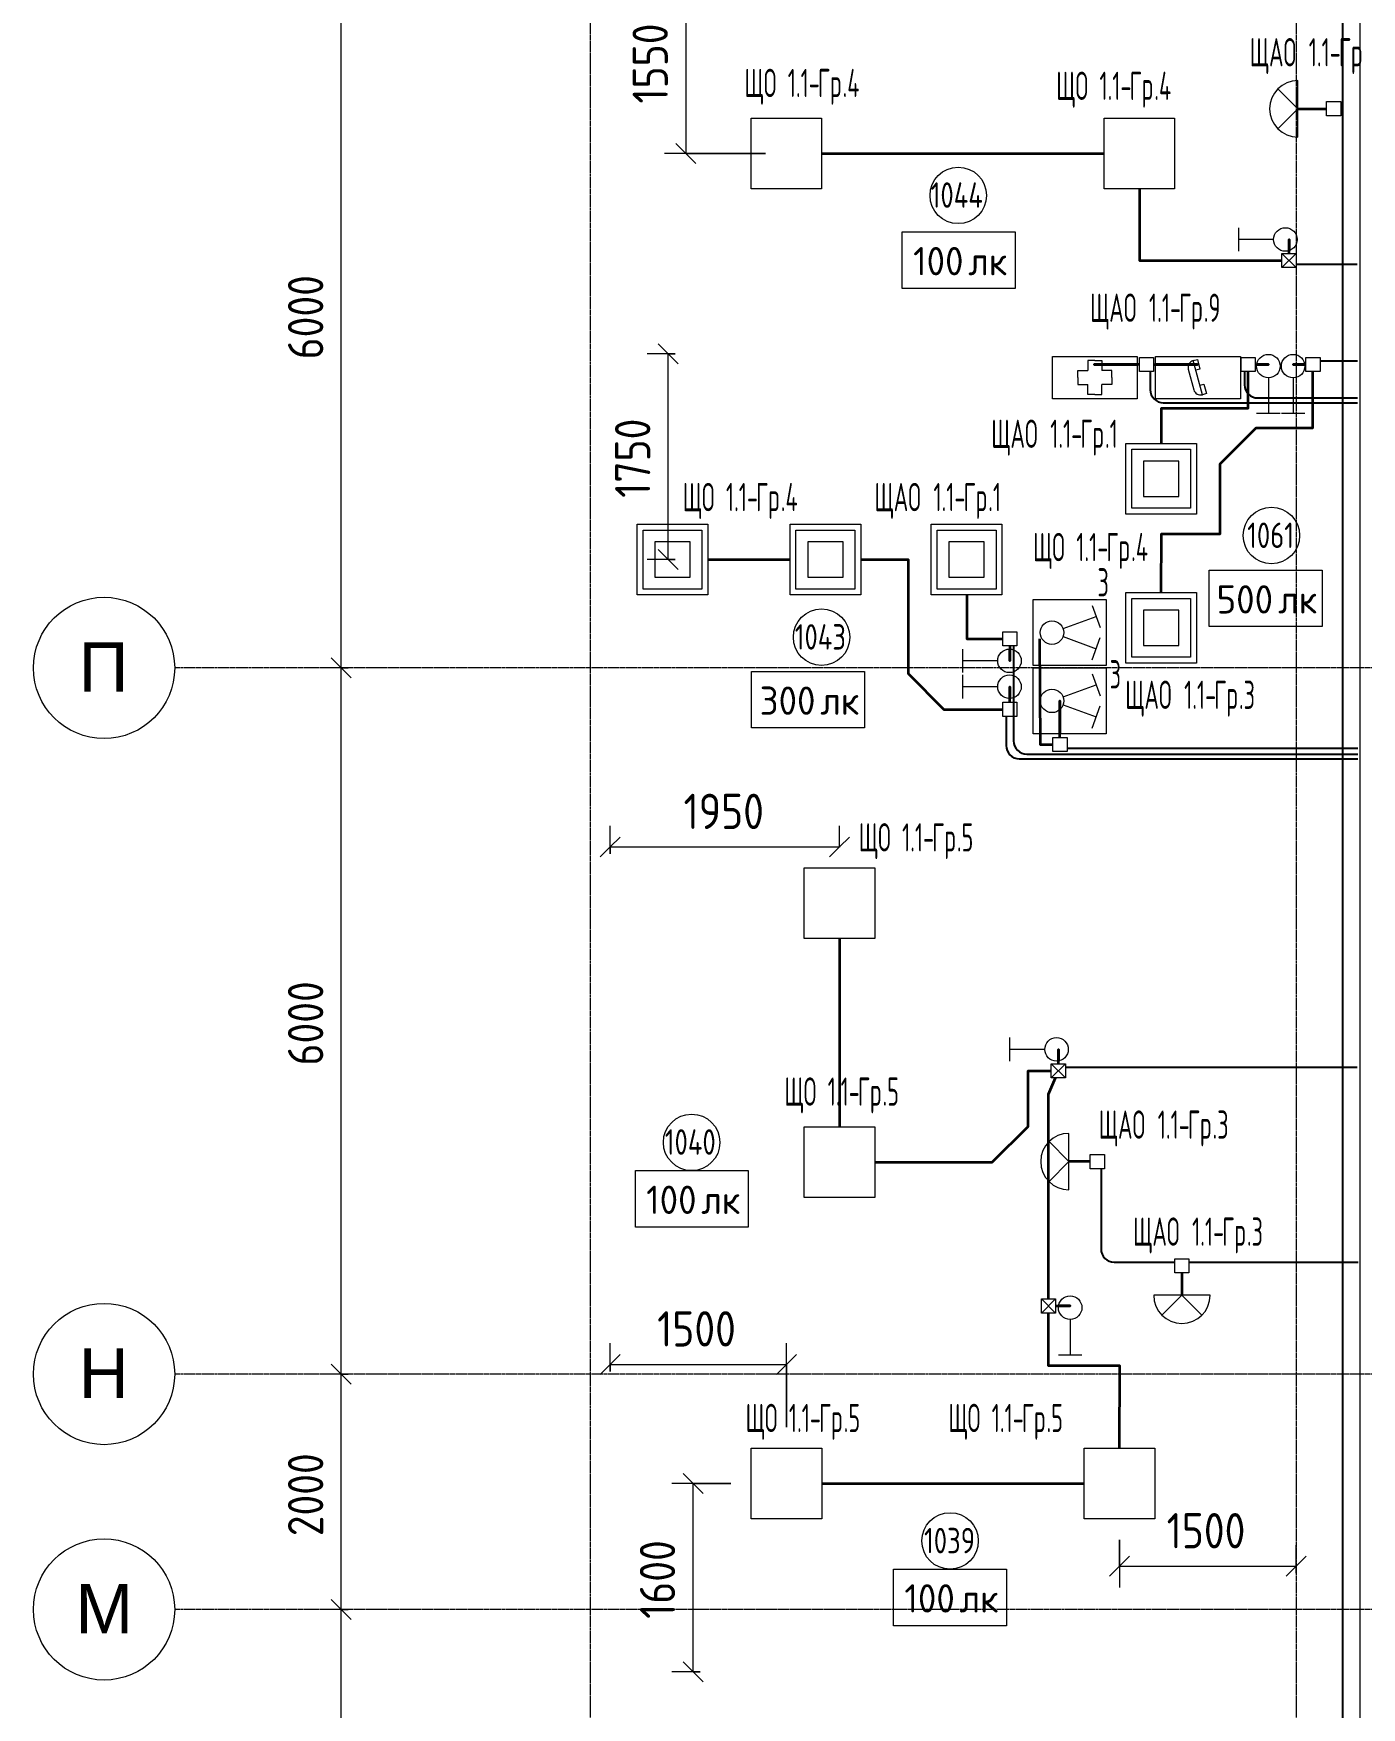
# Model space of a CAD drawing. Header units: millimetres. Extents: x -4730 to 98194, y -4296 to 93388.
# Drawn here: x -4730 to 6556, y 51667 to 65891 of the extents above; entities that cross this region are included whole.
import ezdxf

# ---------------------------------------------------------------- set-up
doc = ezdxf.new("R2010")
doc.units = ezdxf.units.MM
doc.linetypes.add('Линия сетки', pattern=[22.225, 12.7, -3.175, 3.175, -3.175])
for name, color, linetype, lineweight, true_color in [('Кабельные лотки', 5, 'Continuous', 25, 0x0000ff), ('Короба', 7, 'Continuous', 25, 0x008000), ('Соединительные детали коробов', 7, 'Continuous', 25, 0x008000), ('Типовые аннотации', 5, 'Continuous', 18, 0x0000ff)]:
    doc.layers.add(name, color=color, linetype=linetype, lineweight=lineweight, true_color=true_color)
for name, color, linetype, lineweight in [('Марки помещений', 7, 'Continuous', 9), ('Марки силовых электроприборов', 7, 'Continuous', 9), ('Осевая линия', 7, 'Continuous', 18), ('Оси', 7, 'Continuous', 9), ('Провода', 7, 'Continuous', 35), ('Размеры', 7, 'Continuous', 9), ('Размеры-120', 7, 'Continuous', 9)]:
    doc.layers.add(name, color=color, linetype=linetype, lineweight=lineweight)
doc.styles.add('Arial_1', font='arial.ttf', dxfattribs={"height": 420})
doc.styles.add('GOST Common', font='GOST_Common.ttf', dxfattribs={"width": 0.6, "height": 240})
doc.styles.add('GOST Common_1', font='GOST_Common.ttf', dxfattribs={"width": 0.9, "height": 300})
doc.styles.add('GOST Common_2', font='GOST_Common.ttf', dxfattribs={"height": 240})
doc.styles.add('GOST Common_3', font='GOST_Common.ttf', dxfattribs={"width": 0.8, "height": 216})
doc.dimstyles.new('ADSK_Проверочный', dxfattribs={"dimscale": 304.8, "dimtxt": 301.714499, "dimasz": 0.556693, "dimexe": 0.590551, "dimexo": 0.590551, "dimgap": 0.19685, "dimtad": 1, "dimdec": 3, "dimrnd": 0.001, "dimdsep": 46, "dimtxsty": 'GOST Common_1', "dimblk1": 'OBLIQUE', "dimblk2": 'OBLIQUE', "dimsah": 1, "dimcen": 0.09, "dimazin": 0, "dimtfac": 1, "dimtdec": 4, "dimtix": 1, "dimtmove": 0, "dimatfit": 3, "dimfxl": 1, "dimtvp": 1, "dimtolj": 1, "dimtzin": 0, "dimarcsym": 2})

# ---------------------------------------------------------------- blocks, each defined once
blk = doc.blocks.new('M_Короб_ отвод - Плоский торец - ПВХ - Стандартная-2386742-1-й этаж')
at = {"layer": 'Соединительные детали коробов'}
for p, q in [((0, 111.95), (0, 150.05)), ((-150.05, 0), (-111.95, 0))]:
    blk.add_line(p, q, dxfattribs=at)
blk.add_arc((-111.95, 111.95), 111.95, 270, 0, dxfattribs=at)
blk = doc.blocks.new('Ось сетки - Заголовок сетки - Окружность 5 мм-1145995-1-й этаж')
at = {"layer": 'Оси'}
blk.add_circle((0, 0), 5, dxfattribs=at)
blk = doc.blocks.new('DIMBLOCK35-1-й этаж')
at = {"layer": 'Размеры-120'}
for p, q in [((-2055, 52500), (-2295, 52500)), ((-2115, 52500), (-2200, 52585)), ((-2115, 46500), (-2115, 52500)), ((-2115, 52500), (-2030, 52415)), ((-2115, 52500), (-2055, 52500)), ((-2115, 46500), (-2200, 46585)), ((-2055, 46500), (-2295, 46500)), ((-2115, 46500), (-2030, 46415)), ((-2115, 46500), (-2055, 46500))]:
    blk.add_line(p, q, dxfattribs=at)
at = {"layer": 'Размеры-120', "color": 0, "insert": (-2567, 49122), "char_height": 300, "width": 908.21, "attachment_point": 1, "rotation": 90, "line_spacing_factor": 1.022761, "style": 'GOST Common_1'}
blk.add_mtext('6000', dxfattribs=at)
blk = doc.blocks.new('_Oblique')
at = {"color": 0, "linetype": 'ByBlock', "lineweight": -2}
blk.add_line((-0.5, -0.5), (0.5, 0.5), dxfattribs=at)
blk = doc.blocks.new('DIMBLOCK36-1-й этаж')
at = {"layer": 'Размеры-120'}
for p, q in [((-2055, 54500), (-2295, 54500)), ((-2115, 54500), (-2200, 54585)), ((-2115, 52500), (-2115, 54500)), ((-2115, 54500), (-2030, 54415)), ((-2115, 54500), (-2055, 54500)), ((-2055, 52500), (-2295, 52500)), ((-2115, 52500), (-2200, 52585)), ((-2115, 52500), (-2030, 52415)), ((-2115, 52500), (-2055, 52500))]:
    blk.add_line(p, q, dxfattribs=at)
at = {"layer": 'Размеры-120', "color": 0, "insert": (-2567, 53122), "char_height": 300, "width": 908.21, "attachment_point": 1, "rotation": 90, "line_spacing_factor": 1.022761, "style": 'GOST Common_1'}
blk.add_mtext('2000', dxfattribs=at)
blk = doc.blocks.new('DIMBLOCK37-1-й этаж')
at = {"layer": 'Размеры-120'}
for p, q in [((-2055, 60500), (-2295, 60500)), ((-2115, 60500), (-2200, 60585)), ((-2115, 54500), (-2115, 60500)), ((-2115, 60500), (-2030, 60415)), ((-2115, 60500), (-2055, 60500)), ((-2055, 54500), (-2295, 54500)), ((-2115, 54500), (-2200, 54585)), ((-2115, 54500), (-2030, 54415)), ((-2115, 54500), (-2055, 54500))]:
    blk.add_line(p, q, dxfattribs=at)
at = {"layer": 'Размеры-120', "color": 0, "insert": (-2567, 57122), "char_height": 300, "width": 908.21, "attachment_point": 1, "rotation": 90, "line_spacing_factor": 1.022761, "style": 'GOST Common_1'}
blk.add_mtext('6000', dxfattribs=at)
blk = doc.blocks.new('DIMBLOCK38-1-й этаж')
at = {"layer": 'Размеры-120'}
for p, q in [((-2115, 66500), (-2200, 66585)), ((-2055, 66500), (-2295, 66500)), ((-2115, 60500), (-2115, 66500)), ((-2115, 66500), (-2030, 66415)), ((-2115, 66500), (-2055, 66500)), ((-2055, 60500), (-2295, 60500)), ((-2115, 60500), (-2200, 60585)), ((-2115, 60500), (-2030, 60415)), ((-2115, 60500), (-2055, 60500))]:
    blk.add_line(p, q, dxfattribs=at)
at = {"layer": 'Размеры-120', "color": 0, "insert": (-2567, 63122), "char_height": 300, "width": 908.21, "attachment_point": 1, "rotation": 90, "line_spacing_factor": 1.022761, "style": 'GOST Common_1'}
blk.add_mtext('6000', dxfattribs=at)
blk = doc.blocks.new('ADSK_Марка_Помещение_1_ГОСТ21-501-2011 - Номер-85995-1-й этаж')
at = {"layer": 'Марки помещений'}
blk.add_circle((0, 0), 2, dxfattribs=at)
blk = doc.blocks.new('DIMBLOCK53-1-й этаж')
at = {"layer": 'Размеры-120'}
for p, q in [((813, 66420), (728, 66505)), ((753, 66420), (993, 66420)), ((813, 66420), (753, 66420)), ((813, 66420), (813, 64870)), ((813, 66420), (898, 66335)), ((1490, 64870), (633, 64870)), ((813, 64870), (728, 64955)), ((813, 64870), (898, 64785)), ((813, 64870), (1490, 64870))]:
    blk.add_line(p, q, dxfattribs=at)
at = {"layer": 'Размеры-120', "color": 0, "insert": (361, 65295), "char_height": 300, "width": 840.71, "attachment_point": 1, "rotation": 90, "line_spacing_factor": 1.022761, "style": 'GOST Common_1'}
blk.add_mtext('1550', dxfattribs=at)
blk = doc.blocks.new('DIMBLOCK67-1-й этаж')
at = {"layer": 'Размеры-120'}
for p, q in [((724, 63170), (484, 63170)), ((664, 63170), (579, 63255)), ((664, 61420), (664, 63170)), ((664, 63170), (749, 63085)), ((664, 63170), (724, 63170)), ((664, 61420), (579, 61505)), ((724, 61420), (484, 61420)), ((664, 61420), (749, 61335)), ((664, 61420), (724, 61420))]:
    blk.add_line(p, q, dxfattribs=at)
at = {"layer": 'Размеры-120', "color": 0, "insert": (212, 61945), "char_height": 300, "width": 840.71, "attachment_point": 1, "rotation": 90, "line_spacing_factor": 1.022761, "style": 'GOST Common_1'}
blk.add_mtext('1750', dxfattribs=at)
blk = doc.blocks.new('DIMBLOCK68-1-й этаж')
at = {"layer": 'Размеры-120'}
for p, q in [((170, 58919), (170, 59159)), ((170, 58979), (255, 59063)), ((2120, 58978), (2120, 59159)), ((2120, 58979), (2205, 59063)), ((170, 58979), (85, 58894)), ((170, 58979), (2120, 58979)), ((170, 58979), (170, 58919)), ((2120, 58979), (2035, 58894)), ((2120, 58979), (2120, 58978))]:
    blk.add_line(p, q, dxfattribs=at)
at = {"layer": 'Размеры-120', "color": 0, "insert": (795, 59431), "char_height": 300, "width": 840.71, "attachment_point": 1, "line_spacing_factor": 1.022761, "style": 'GOST Common_1'}
blk.add_mtext('1950', dxfattribs=at)
blk = doc.blocks.new('DIMBLOCK69-1-й этаж')
at = {"layer": 'Размеры-120'}
for p, q in [((170, 54522), (170, 54762)), ((1670, 54048), (1670, 54762)), ((170, 54582), (255, 54667)), ((1670, 54582), (1755, 54667)), ((170, 54582), (85, 54497)), ((170, 54582), (1670, 54582)), ((170, 54582), (170, 54522)), ((1670, 54582), (1585, 54497)), ((1670, 54582), (1670, 54048))]:
    blk.add_line(p, q, dxfattribs=at)
at = {"layer": 'Размеры-120', "color": 0, "insert": (570, 55034), "char_height": 300, "width": 840.71, "attachment_point": 1, "line_spacing_factor": 1.022761, "style": 'GOST Common_1'}
blk.add_mtext('1500', dxfattribs=at)
blk = doc.blocks.new('DIMBLOCK70-1-й этаж')
at = {"layer": 'Размеры-120'}
for p, q in [((4500, 53092), (4500, 52687)), ((4500, 52867), (4500, 53092)), ((4500, 52867), (4585, 52952)), ((6000, 52807), (6000, 53047)), ((6000, 52867), (6085, 52952)), ((4500, 52867), (4415, 52782)), ((4500, 52867), (6000, 52867)), ((6000, 52867), (5915, 52782)), ((6000, 52867), (6000, 52807))]:
    blk.add_line(p, q, dxfattribs=at)
at = {"layer": 'Размеры-120', "color": 0, "insert": (4900, 53319), "char_height": 300, "width": 840.71, "attachment_point": 1, "line_spacing_factor": 1.022761, "style": 'GOST Common_1'}
blk.add_mtext('1500', dxfattribs=at)
blk = doc.blocks.new('DIMBLOCK71-1-й этаж')
at = {"layer": 'Размеры-120'}
for p, q in [((875, 53570), (791, 53655)), ((1195, 53570), (695, 53570)), ((875, 51970), (875, 53570)), ((875, 53570), (960, 53485)), ((875, 53570), (1195, 53570)), ((935, 51970), (695, 51970)), ((875, 51970), (791, 52055)), ((875, 51970), (960, 51885)), ((875, 51970), (935, 51970))]:
    blk.add_line(p, q, dxfattribs=at)
at = {"layer": 'Размеры-120', "color": 0, "insert": (423, 52420), "char_height": 300, "width": 840.71, "attachment_point": 1, "rotation": 90, "line_spacing_factor": 1.022761, "style": 'GOST Common_1'}
blk.add_mtext('1600', dxfattribs=at)
blk = doc.blocks.new('Морка помещения_освещённость_ - Морка помещения_освещённость_-1484368-1-й этаж')
at = {"layer": 'Марки помещений', "color": 190, "true_color": 0x8000ff}
for p, q in [((-4, 0), (-4, 4)), ((-4, 4), (4, 4)), ((4, 4), (4, 0)), ((4, 0), (-4, 0))]:
    blk.add_line(p, q, dxfattribs=at)

msp = doc.modelspace()

# ---------------------------------------------------------------- linework, layer by layer
at = {"layer": 'Кабельные лотки'}
msp.add_line((6395.0021, 89143.1437), (6395.0021, 43938.1437), dxfattribs=at)
at = {"layer": 'Короба'}
for p, q in [((6000, 63929.8308), (6520, 63929.8308)), ((4759.7988, 63017.5716), (4759.7988, 62902.2367)), ((5561.7988, 63017.5716), (5561.7988, 62943.8204)), ((6203.2988, 63109.0716), (6521.7988, 63109.0716)), ((4909.8488, 62752.1867), (6521.7988, 62752.1867)), ((5711.8488, 62793.7704), (6521.7988, 62793.7704)), ((3598.9024, 60687.8754), (3598.9024, 59917.9254)), ((3535.9024, 60087.8754), (3535.9024, 59877.9254)), ((3748.9524, 59767.8754), (6525.9024, 59767.8754)), ((4053.3614, 59818.1157), (6525.9024, 59818.1157)), ((3685.9524, 59727.8754), (6525.9024, 59727.8754)), ((4040, 57107.3044), (6520, 57107.3044)), ((4342.2651, 56245), (4342.2651, 55600.6036)), ((4492.3151, 55450.5536), (4968.1903, 55450.5536)), ((5088.1903, 55450.5536), (6528.1903, 55450.5536))]:
    msp.add_line(p, q, dxfattribs=at)
at = {"layer": 'Осевая линия'}
msp.add_line((6545.0021, 43938.1437), (6545.0021, 89143.1437), dxfattribs=at)
at = {"layer": 'Оси', "linetype": 'Линия сетки'}
for p, q in [((0, 93388.3703), (0, -3096.3487)), ((6000, 93388.3703), (6000, -3096.3487)), ((98194.2682, 60500), (-3530.0173, 60500)), ((98194.2682, 54500), (-3530.0173, 54500)), ((98194.2682, 52500), (-3530.0173, 52500))]:
    msp.add_line(p, q, dxfattribs=at)
at = {"layer": 'Провода'}
for p, q in [((6015, 65250.4382), (6259.6401, 65251.3189)), ((1967.736, 64870), (4367.736, 64870)), ((1000, 61420), (1700, 61420)), ((2120.3087, 58200), (2120.3087, 56600)), ((4250.7651, 56305), (4070, 56305.0007)), ((5028.5014, 55359.0536), (5029.4109, 55170)), ((1970, 53570), (4200, 53570))]:
    msp.add_line(p, q, dxfattribs=at)
at = {"layer": 'Провода', "flags": 128}
for points in [[(4668.4835, 64570), (4670, 63961.3329), (5880, 63961.3309)], [(5939.9984, 64021.3308), (5939.9952, 64140), (5939.9952, 64044.8092)], [(4668.2988, 63077.5719), (4285.1826, 63077.5736), (4650.2005, 63077.5736)], [(4788.2988, 63077.5719), (5161.6684, 63077.5736), (4806.6863, 63077.5736)], [(4854.802, 61140), (4856.217, 61640), (5356.217, 61640), (5356.217, 62235.2), (5661.017, 62540), (6143.294, 62540), (6143.2983, 63017.5716)], [(4855.085, 62407.456), (4856.217, 62707.456), (5593.294, 62707.456), (5593.298, 63017.5716)], [(5653.2988, 63077.5723), (5764.7178, 63077.5736), (5665.595, 63077.5736)], [(6083.2988, 63077.5723), (5974.7178, 63077.5736), (6073.8405, 63077.5736)], [(2300, 61420), (2702.264, 61420), (2702.264, 60452.6775), (3007.064, 60147.8767), (3507.4024, 60147.8755)], [(3201.0105, 61120), (3202.264, 60747.8775), (3507.4024, 60747.8757)], [(3820, 60747.8775), (3825, 59849.6177), (3933.3614, 59849.6164)], [(3567.4008, 60687.8754), (3567.3975, 60560), (3567.3975, 60659.9538)], [(3567.4009, 60207.8754), (3567.3975, 60340), (3567.3975, 60240.0462)], [(3993.3607, 59909.6157), (3993.3566, 60220), (3993.3566, 59940)], [(3979.9984, 57135.8044), (3979.9952, 57258.75), (3979.9952, 57159.9804)], [(2420, 56300), (3417.464, 56300), (3722.264, 56604.8), (3722.264, 57075.8065), (3920, 57075.8049)], [(3895.3279, 55138.5453), (3895.3233, 56878.5474), (3954.2437, 57015.8044)], [(3955.3281, 55078.546), (4080, 55078.5474), (3981.012, 55078.5474)], [(4500.6792, 53870), (4502.264, 54570), (3895.3233, 54570), (3895.3275, 55018.5453)]]:
    msp.add_lwpolyline(points, dxfattribs=at)
at = {"layer": 'Типовые аннотации', "color": 1, "true_color": 0xff0000}
for p, q in [((6015, 65010), (6015, 65490)), ((6015, 65250), (5845.2944, 65419.7056)), ((6259.6401, 65311.5485), (6379.6401, 65311.5485)), ((6259.6401, 65191.5485), (6259.6401, 65311.5485)), ((6379.6401, 65311.5485), (6379.6401, 65191.5485)), ((6015, 65250), (5845.2944, 65080.2944)), ((6379.6401, 65191.5485), (6259.6401, 65191.5485)), ((4668.2988, 63137.5716), (4788.2988, 63137.5716)), ((4668.2988, 63017.5716), (4668.2988, 63137.5716)), ((4788.2988, 63017.5716), (4668.2988, 63017.5716)), ((4788.2988, 63137.5716), (4788.2988, 63017.5716)), ((5764.7178, 62964.3567), (5764.7178, 62664.3567)), ((5664.7178, 62664.3567), (5864.7178, 62664.3567)), ((4553.9531, 62407.456), (5153.9531, 62407.456)), ((4553.9531, 61807.456), (4553.9531, 62407.456)), ((4603.9531, 62357.456), (5103.9531, 62357.456)), ((4603.9531, 61857.456), (4603.9531, 62357.456)), ((5103.9531, 62357.456), (5103.9531, 61857.456)), ((5153.9531, 62407.456), (5153.9531, 61807.456)), ((4703.9531, 62257.456), (4703.9531, 61957.456)), ((5003.9531, 62257.456), (4703.9531, 62257.456)), ((5003.9531, 61957.456), (5003.9531, 62257.456)), ((4703.9531, 61957.456), (5003.9531, 61957.456)), ((5153.9531, 61807.456), (4553.9531, 61807.456)), ((5103.9531, 61857.456), (4603.9531, 61857.456)), ((2900, 61720), (3500, 61720)), ((2900, 61120), (2900, 61720)), ((2950, 61670), (3450, 61670)), ((2950, 61170), (2950, 61670)), ((3450, 61670), (3450, 61170)), ((3500, 61720), (3500, 61120)), ((3050, 61570), (3050, 61270)), ((3350, 61570), (3050, 61570)), ((3350, 61270), (3350, 61570)), ((3450, 61170), (2950, 61170)), ((3050, 61270), (3350, 61270)), ((3500, 61120), (2900, 61120)), ((3164.3567, 60660), (3164.3567, 60460)), ((3464.3567, 60560), (3164.3567, 60560)), ((4070, 56305), (3900.2944, 56474.7056)), ((4070, 56065), (4070, 56545)), ((4250.7651, 56365), (4370.7651, 56365)), ((4250.7651, 56245), (4250.7651, 56365)), ((4370.7651, 56365), (4370.7651, 56245)), ((4070, 56305), (3900.2944, 56135.2944)), ((4370.7651, 56245), (4250.7651, 56245)), ((4968.1903, 55359.0536), (4968.1903, 55479.0536)), ((4968.1903, 55479.0536), (5088.1903, 55479.0536)), ((5088.1903, 55479.0536), (5088.1903, 55359.0536)), ((5088.1903, 55359.0536), (4968.1903, 55359.0536)), ((5270, 55170), (4790, 55170)), ((5030, 55170), (4860.2944, 55000.2944)), ((5030, 55170), (5199.7056, 55000.2944))]:
    msp.add_line(p, q, dxfattribs=at)
at = {"layer": 'Типовые аннотации'}
for p, q in [((1367.736, 65170), (1967.736, 65170)), ((1367.736, 64570), (1367.736, 65170)), ((1967.736, 65170), (1967.736, 64570)), ((4367.736, 65170), (4967.736, 65170)), ((4367.736, 64570), (4367.736, 65170)), ((4967.736, 65170), (4967.736, 64570)), ((1967.736, 64570), (1367.736, 64570)), ((4967.736, 64570), (4367.736, 64570)), ((5509.3567, 64240), (5509.3567, 64040)), ((5809.3567, 64140), (5509.3567, 64140)), ((5974.7178, 62964.3567), (5974.7178, 62664.3567)), ((5874.7178, 62664.3567), (6074.7178, 62664.3567)), ((400, 61720), (1000, 61720)), ((400, 61120), (400, 61720)), ((450, 61670), (950, 61670)), ((450, 61170), (450, 61670)), ((950, 61670), (950, 61170)), ((1000, 61720), (1000, 61120)), ((1700, 61720), (2300, 61720)), ((1700, 61120), (1700, 61720)), ((1750, 61670), (2250, 61670)), ((1750, 61170), (1750, 61670)), ((2250, 61670), (2250, 61170)), ((2300, 61720), (2300, 61120)), ((550, 61570), (550, 61270)), ((850, 61570), (550, 61570)), ((850, 61270), (850, 61570)), ((1850, 61570), (1850, 61270)), ((2150, 61570), (1850, 61570)), ((2150, 61270), (2150, 61570)), ((950, 61170), (450, 61170)), ((550, 61270), (850, 61270)), ((2250, 61170), (1750, 61170)), ((1850, 61270), (2150, 61270)), ((1000, 61120), (400, 61120)), ((2300, 61120), (1700, 61120)), ((3765.6433, 61080), (4385.6433, 61080)), ((3765.6433, 60520), (3765.6433, 61080)), ((4267.3184, 61030.7773), (4335.7224, 60842.8388)), ((4385.6433, 61080), (4385.6433, 60520)), ((4553.9531, 61140), (5153.9531, 61140)), ((4553.9531, 60540), (4553.9531, 61140)), ((4603.9531, 61090), (5103.9531, 61090)), ((4603.9531, 60590), (4603.9531, 61090)), ((5103.9531, 61090), (5103.9531, 60590)), ((5153.9531, 61140), (5153.9531, 60540)), ((4019.6126, 60834.202), (4301.5204, 60936.8081)), ((4703.9531, 60990), (4703.9531, 60690)), ((5003.9531, 60990), (4703.9531, 60990)), ((5003.9531, 60690), (5003.9531, 60990)), ((4019.6126, 60765.798), (4301.5204, 60663.1919)), ((4267.3184, 60569.2227), (4335.7224, 60757.1612)), ((4703.9531, 60690), (5003.9531, 60690)), ((4385.6433, 60520), (3765.6433, 60520)), ((3765.6433, 60500), (4385.6433, 60500)), ((3765.6433, 59940), (3765.6433, 60500)), ((4385.6433, 60500), (4385.6433, 59940)), ((5153.9531, 60540), (4553.9531, 60540)), ((5103.9531, 60590), (4603.9531, 60590)), ((3164.3567, 60440), (3164.3567, 60240)), ((3464.3567, 60340), (3164.3567, 60340)), ((4019.6126, 60254.202), (4301.5204, 60356.8081)), ((4267.3184, 60450.7773), (4335.7224, 60262.8388)), ((4019.6126, 60185.798), (4301.5204, 60083.1919)), ((4267.3184, 59989.2227), (4335.7224, 60177.1612)), ((4385.6433, 59940), (3765.6433, 59940)), ((1820, 58800), (2420, 58800)), ((1820, 58200), (1820, 58800)), ((2420, 58800), (2420, 58200)), ((2420, 58200), (1820, 58200)), ((3564.3567, 57358.75), (3564.3567, 57158.75)), ((3864.3567, 57258.75), (3564.3567, 57258.75)), ((1820, 56600), (2420, 56600)), ((1820, 56000), (1820, 56600)), ((2420, 56600), (2420, 56000)), ((2420, 56000), (1820, 56000)), ((4080, 54964.3567), (4080, 54664.3567)), ((3980, 54664.3567), (4180, 54664.3567)), ((1370, 53870), (1970, 53870)), ((1370, 53270), (1370, 53870)), ((1970, 53870), (1970, 53270)), ((4200, 53870), (4800, 53870)), ((4200, 53270), (4200, 53870)), ((4800, 53870), (4800, 53270)), ((1970, 53270), (1370, 53270)), ((4800, 53270), (4200, 53270))]:
    msp.add_line(p, q, dxfattribs=at)
at = {"layer": 'Типовые аннотации', "color": 7}
for p, q in [((5880, 64021.3308), (6000, 64021.3308)), ((5880, 63901.3308), (5880, 64021.3308)), ((5880, 64021.3308), (6000, 63901.3308)), ((5880, 63901.3308), (6000, 64021.3308)), ((6000, 64021.3308), (6000, 63901.3308)), ((6000, 63901.3308), (5880, 63901.3308)), ((5533.2988, 63137.5716), (5653.2988, 63137.5716)), ((5533.2988, 63017.5716), (5533.2988, 63137.5716)), ((5653.2988, 63017.5716), (5533.2988, 63017.5716)), ((5653.2988, 63137.5716), (5653.2988, 63017.5716)), ((3507.4024, 60807.8754), (3627.4024, 60807.8754)), ((3507.4024, 60687.8754), (3507.4024, 60807.8754)), ((3627.4024, 60807.8754), (3627.4024, 60687.8754)), ((3627.4024, 60687.8754), (3507.4024, 60687.8754)), ((3507.4024, 60207.8754), (3627.4024, 60207.8754)), ((3507.4024, 60087.8754), (3507.4024, 60207.8754)), ((3627.4024, 60207.8754), (3627.4024, 60087.8754)), ((3627.4024, 60087.8754), (3507.4024, 60087.8754)), ((3920, 57135.8044), (4040, 57135.8044)), ((3920, 57015.8044), (3920, 57135.8044)), ((3920, 57135.8044), (4040, 57015.8044)), ((3920, 57015.8044), (4040, 57135.8044)), ((4040, 57135.8044), (4040, 57015.8044)), ((4040, 57015.8044), (3920, 57015.8044)), ((3835.3281, 55138.5453), (3955.3281, 55138.5453)), ((3835.3281, 55018.5453), (3835.3281, 55138.5453)), ((3835.3281, 55138.5453), (3955.3281, 55018.5453)), ((3835.3281, 55018.5453), (3955.3281, 55138.5453)), ((3955.3281, 55138.5453), (3955.3281, 55018.5453)), ((3955.3281, 55018.5453), (3835.3281, 55018.5453))]:
    msp.add_line(p, q, dxfattribs=at)
at = {"layer": 'Типовые аннотации', "color": 96, "true_color": 0x008000}
for p, q in [((3930.2005, 62786.7452), (3930.2005, 63146.7452)), ((3930.2005, 63146.7452), (4650.2005, 63146.7452)), ((4146.2005, 62966.7452), (4146.2005, 63026.7452)), ((4146.2005, 63026.7452), (4230.2005, 63026.7452)), ((4290.2005, 63110.7452), (4230.2005, 63110.7452)), ((4230.2005, 63110.7452), (4230.2005, 63026.7452)), ((4290.2005, 63110.7452), (4350.2005, 63110.7452)), ((4350.2005, 63110.7452), (4350.2005, 63026.7452)), ((4434.2005, 63026.7452), (4350.2005, 63026.7452)), ((4434.2005, 62966.7452), (4434.2005, 63026.7452)), ((4650.2005, 63146.7452), (4650.2005, 62786.7452)), ((4806.6863, 62786.7452), (4806.6863, 63146.7452)), ((4806.6863, 63146.7452), (5526.6863, 63146.7452)), ((5083.8266, 63037.2966), (5130.414, 62863.43)), ((5126.253, 63110.7813), (5161.0263, 63120.0988)), ((5203.8987, 62821.0036), (5126.253, 63110.7813)), ((5182.7671, 63038.961), (5147.9938, 63029.6435)), ((5161.0263, 63120.0988), (5182.7671, 63038.961)), ((5526.6863, 63146.7452), (5526.6863, 62786.7452)), ((4146.2005, 62966.7452), (4146.2005, 62906.7452)), ((4146.2005, 62906.7452), (4230.2005, 62906.7452)), ((4230.2005, 62822.7452), (4230.2005, 62906.7452)), ((4350.2005, 62822.7452), (4350.2005, 62906.7452)), ((4434.2005, 62906.7452), (4350.2005, 62906.7452)), ((4434.2005, 62966.7452), (4434.2005, 62906.7452)), ((5182.1579, 62902.1413), (5216.9312, 62911.4588)), ((5216.9312, 62911.4588), (5238.672, 62830.3211)), ((4650.2005, 62786.7452), (3930.2005, 62786.7452)), ((4290.2005, 62822.7452), (4230.2005, 62822.7452)), ((4290.2005, 62822.7452), (4350.2005, 62822.7452)), ((5526.6863, 62786.7452), (4806.6863, 62786.7452)), ((5238.672, 62830.3211), (5203.8987, 62821.0036))]:
    msp.add_line(p, q, dxfattribs=at)
at = {"layer": 'Типовые аннотации', "color": 16, "true_color": 0x800000}
for p, q in [((6083.2988, 63137.5716), (6203.2988, 63137.5716)), ((6083.2988, 63017.5716), (6083.2988, 63137.5716)), ((6203.2988, 63017.5716), (6083.2988, 63017.5716)), ((6203.2988, 63137.5716), (6203.2988, 63017.5716)), ((3933.3614, 59909.6157), (4053.3614, 59909.6157)), ((3933.3614, 59789.6157), (3933.3614, 59909.6157)), ((4053.3614, 59909.6157), (4053.3614, 59789.6157)), ((4053.3614, 59789.6157), (3933.3614, 59789.6157))]:
    msp.add_line(p, q, dxfattribs=at)
at = {"layer": 'Типовые аннотации'}
for centre in [(5909.3567, 64140), (5974.7178, 63064.3567), (3925.6433, 60800), (3564.3567, 60340), (3925.6433, 60220), (3964.3567, 57258.75), (4080, 55064.3567)]:
    msp.add_circle(centre, 100, dxfattribs=at)
at = {"layer": 'Типовые аннотации', "color": 1, "true_color": 0xff0000}
for centre in [(5764.7178, 63064.3567), (3564.3567, 60560)]:
    msp.add_circle(centre, 100, dxfattribs=at)
for centre, start, end in [((6015, 65250), 90, 270), ((4070, 56305), 90, 270), ((5030, 55170), 180, 360)]:
    msp.add_arc(centre, 240, start, end, dxfattribs=at)
at = {"layer": 'Типовые аннотации', "color": 96, "true_color": 0x008000}
for centre, start, end in [((5141.7821, 63052.8258), 105, 195), ((5188.3696, 62878.9591), 195, 285)]:
    msp.add_arc(centre, 60, start, end, dxfattribs=at)

# ---------------------------------------------------------------- block references
at = {"layer": 'Марки помещений', "xscale": 120, "yscale": 120, "zscale": 120}
for p in [(3129.0604, 64514.7684), (5789.9573, 61624.3965), (1967.573, 60760.672), (863.4925, 56468.8199), (3059.5334, 53082.1523)]:
    msp.add_blockref('ADSK_Марка_Помещение_1_ГОСТ21-501-2011 - Номер-85995-1-й этаж', p, dxfattribs=at)
at = {"layer": 'Марки помещений', "color": 190, "true_color": 0x8000ff, "xscale": 120, "yscale": 120, "zscale": 120}
for p in [(3133.4624, 63724.3959), (5740.3102, 60850.5068), (1852.7949, 59989.965), (864.7745, 55748.8199), (3059.5334, 52362.1523)]:
    msp.add_blockref('Морка помещения_освещённость_ - Морка помещения_освещённость_-1484368-1-й этаж', p, dxfattribs=at)
at = {"layer": 'Оси', "xscale": 120, "yscale": 120, "zscale": 120, "rotation": 90}
for p in [(-4130.0173, 60500), (-4130.0173, 54500), (-4130.0173, 52500)]:
    msp.add_blockref('Ось сетки - Заголовок сетки - Окружность 5 мм-1145995-1-й этаж', p, dxfattribs=at)
at = {"layer": 'Соединительные детали коробов', "rotation": 270}
for p in [(4759.7988, 62752.1867), (5561.7988, 62793.7704), (3598.9024, 59767.8754), (3535.9024, 59727.8754), (4342.2651, 55450.5536)]:
    msp.add_blockref('M_Короб_ отвод - Плоский торец - ПВХ - Стандартная-2386742-1-й этаж', p, dxfattribs=at)

# ---------------------------------------------------------------- texts
at = {"layer": 'Марки помещений', "char_height": 216, "attachment_point": 1, "style": 'GOST Common_3'}
for s, insert, width in [('1044', (2894.9845, 64625.5556), 577.215), ('1061', (5584.6814, 61735.1837), 507.9492), ('1043', (1739.7371, 60871.4592), 561.8226), ('1040', (635.6565, 56579.6071), 561.8226), ('1039', (2838.4175, 53192.9396), 546.4302)]:
    msp.add_mtext(s, dxfattribs=dict(at, insert=insert, width=width))
at = {"layer": 'Марки помещений', "color": 190, "true_color": 0x8000ff, "char_height": 240, "attachment_point": 1, "style": 'GOST Common_2'}
for s, insert, width in [('100', (2745.5786, 64076.1079), 567.59475), ('лк', (3213.8911, 64076.1079), 413.67075), ('500', (5324.2264, 61202.2188), 634.9365), ('лк', (5848.1014, 61202.2188), 413.67075), ('300', (1440.911, 60341.6769), 625.31625), ('лк', (1956.8485, 60341.6769), 413.67075), ('100', (476.8906, 56100.5318), 567.59475), ('лк', (945.2031, 56100.5318), 413.67075), ('100', (2671.6496, 52713.8643), 567.59475), ('лк', (3139.9621, 52713.8643), 413.67075)]:
    msp.add_mtext(s, dxfattribs=dict(at, insert=insert, width=width))
at = {"layer": 'Марки силовых электроприборов', "char_height": 240, "attachment_point": 1, "style": 'GOST Common'}
for s, insert, width in [('ЩАО', (5606.0228, 65850.9449), 502.17705), (' 1.1-', (6020.3603, 65850.9449), 415.5948), ('Гр', (6363.2603, 65850.9449), 253.9746), ('ЩО', (1312.0614, 65590.1824), 340.55685), (' 1.1-', (1593.0489, 65590.1824), 415.5948), ('Гр', (1935.9489, 65590.1824), 253.9746), ('.4', (2145.4989, 65590.1824), 196.2531), ('ЩО', (3961.0242, 65565.7988), 340.55685), (' 1.1-', (4242.0117, 65565.7988), 415.5948), ('Гр', (4584.9117, 65565.7988), 253.9746), ('.4', (4794.4617, 65565.7988), 196.2531), ('ЩАО', (4248.612, 63680.3479), 502.17705), (' 1.1-', (4662.9495, 63680.3479), 415.5948), ('Гр', (5005.8495, 63680.3479), 253.9746), ('.9', (5215.3995, 63680.3479), 178.93665), ('ЩАО', (3408.9362, 62609.4789), 502.17705), (' 1.1-', (3823.2737, 62609.4789), 415.5948), ('Гр', (4166.1737, 62609.4789), 253.9746), ('.1', (4375.7237, 62609.4789), 138.5316), ('ЩО', (786.8247, 62071.5279), 340.55685), (' 1.1-', (1067.8122, 62071.5279), 415.5948), ('Гр', (1410.7122, 62071.5279), 253.9746), ('.4', (1620.2622, 62071.5279), 196.2531), ('ЩАО', (2416.6448, 62071.5279), 502.17705), (' 1.1-', (2830.9823, 62071.5279), 415.5948), ('Гр', (3173.8823, 62071.5279), 253.9746), ('.1', (3383.4323, 62071.5279), 138.5316), ('ЩО', (3763.9549, 61646.6329), 340.55685), (' 1.1-', (4044.9424, 61646.6329), 415.5948), ('Гр', (4387.8424, 61646.6329), 253.9746), ('.4', (4597.3924, 61646.6329), 196.2531), ('\\fGOST Common|b0|i0|c204|p34|;\\W.6;3', (4312.2333, 61346.987), 121.21515), ('\\fGOST Common|b0|i0|c204|p34|;\\W.6;3', (4415.8562, 60565.4921), 121.21515), ('ЩАО', (4547.2562, 60391.4857), 502.17705), (' 1.1-', (4961.5937, 60391.4857), 415.5948), ('Гр', (5304.4937, 60391.4857), 253.9746), ('.3', (5514.0437, 60391.4857), 173.1645), ('ЩО', (2283.555, 59180.1824), 340.55685), (' 1.1-', (2564.5425, 59180.1824), 415.5948), ('Гр', (2907.4425, 59180.1824), 253.9746), ('.5', (3116.9925, 59180.1824), 178.93665), ('ЩО', (1651.5253, 57020.1824), 340.55685), (' 1.1-', (1932.5128, 57020.1824), 415.5948), ('Гр', (2275.4128, 57020.1824), 253.9746), ('.5', (2484.9628, 57020.1824), 178.93665), ('ЩАО', (4322.6453, 56739.6029), 502.17705), (' 1.1-', (4736.9828, 56739.6029), 415.5948), ('Гр', (5079.8828, 56739.6029), 253.9746), ('.3', (5289.4328, 56739.6029), 173.1645), ('ЩАО', (4614.8214, 55830.2321), 502.17705), (' 1.1-', (5029.1589, 55830.2321), 415.5948), ('Гр', (5372.0589, 55830.2321), 253.9746), ('.3', (5581.6089, 55830.2321), 173.1645), ('ЩО', (1321.5253, 54246.7914), 340.55685), (' 1.1-', (1602.5128, 54246.7914), 415.5948), ('Гр', (1945.4128, 54246.7914), 253.9746), ('.5', (2154.9628, 54246.7914), 178.93665), ('ЩО', (3045.2972, 54246.7914), 340.55685), (' 1.1-', (3326.2847, 54246.7914), 415.5948), ('Гр', (3669.1847, 54246.7914), 253.9746), ('.5', (3878.7347, 54246.7914), 178.93665)]:
    msp.add_mtext(s, dxfattribs=dict(at, insert=insert, width=width))
at = {"layer": 'Оси', "char_height": 420, "attachment_point": 1, "style": 'Arial_1'}
for s, insert, width in [('\\fArial|b0|i0|c204|p34|;П', (-4345.3219, 60717.441), 519.4935), ('\\fArial|b0|i0|c204|p34|;Н', (-4345.3219, 54717.441), 519.4935), ('\\fArial|b0|i0|c204|p34|;М', (-4372.9219, 52717.441), 586.83525)]:
    msp.add_mtext(s, dxfattribs=dict(at, insert=insert, width=width))

# ---------------------------------------------------------------- dimensions: what is measured, and where the dimension line sits
at = {"layer": 'Размеры'}
for base, p1, p2, override, picture, middle in [((-2115.17, 66500), (-2235.1518, 60500), (-2235.1518, 66500), {"dimpost": '<>', "dimfxl": 6000}, 'DIMBLOCK38-1-й этаж', (-2325.17, 63500)), ((812.9523, 64870), (932.9342, 66420), (1670, 64870), {"dimpost": '<>', "dimfxl": 1716.323407}, 'DIMBLOCK53-1-й этаж', (602.9523, 65645)), ((663.7125, 63170), (543.7306, 61420), (543.7306, 63170), {"dimpost": '<>', "dimfxl": 1750}, 'DIMBLOCK67-1-й этаж', (453.7125, 62295)), ((-2115.17, 60500), (-2235.1518, 54500), (-2235.1518, 60500), {"dimpost": '<>', "dimfxl": 6000}, 'DIMBLOCK37-1-й этаж', (-2325.17, 57500)), ((-2115.17, 54500), (-2235.1518, 52500), (-2235.1518, 54500), {"dimpost": '<>', "dimfxl": 2000}, 'DIMBLOCK36-1-й этаж', (-2325.17, 53500)), ((875.3714, 53570), (755.3895, 51970), (1374.764, 53570), {"dimpost": '<>', "dimfxl": 1715.699497}, 'DIMBLOCK71-1-й этаж', (665.3714, 52770)), ((-2115.17, 52500), (-2235.1518, 46500), (-2235.1518, 52500), {"dimpost": '<>', "dimfxl": 6000}, 'DIMBLOCK35-1-й этаж', (-2325.17, 49500))]:
    dim = msp.add_linear_dim(base=base, p1=p1, p2=p2, angle=90, dimstyle='ADSK_Проверочный', override=override, dxfattribs=at)
    dim.commit()
    dim.dimension.update_dxf_attribs({"geometry": picture, "text_midpoint": middle})
for base, p1, p2, override, picture, middle in [((2120, 58978.6381), (170, 59098.62), (2120, 58797.5), {"dimpost": '<>', "dimfxl": 1973.112582}, 'DIMBLOCK68-1-й этаж', (1145, 59188.6381)), ((1670, 54581.7395), (170, 54701.7214), (1670, 53867.5), {"dimpost": '<>', "dimfxl": 1716.369814}, 'DIMBLOCK69-1-й этаж', (920, 54791.7395)), ((6000, 52867.1564), (4500, 53272.5), (6000, 52987.1383), {"dimpost": '<>', "dimfxl": 1526.902515}, 'DIMBLOCK70-1-й этаж', (5250, 53077.1564))]:
    dim = msp.add_linear_dim(base=base, p1=p1, p2=p2, dimstyle='ADSK_Проверочный', override=override, dxfattribs=at)
    dim.commit()
    dim.dimension.update_dxf_attribs({"geometry": picture, "text_midpoint": middle})

doc.saveas('drawing.dxf')
